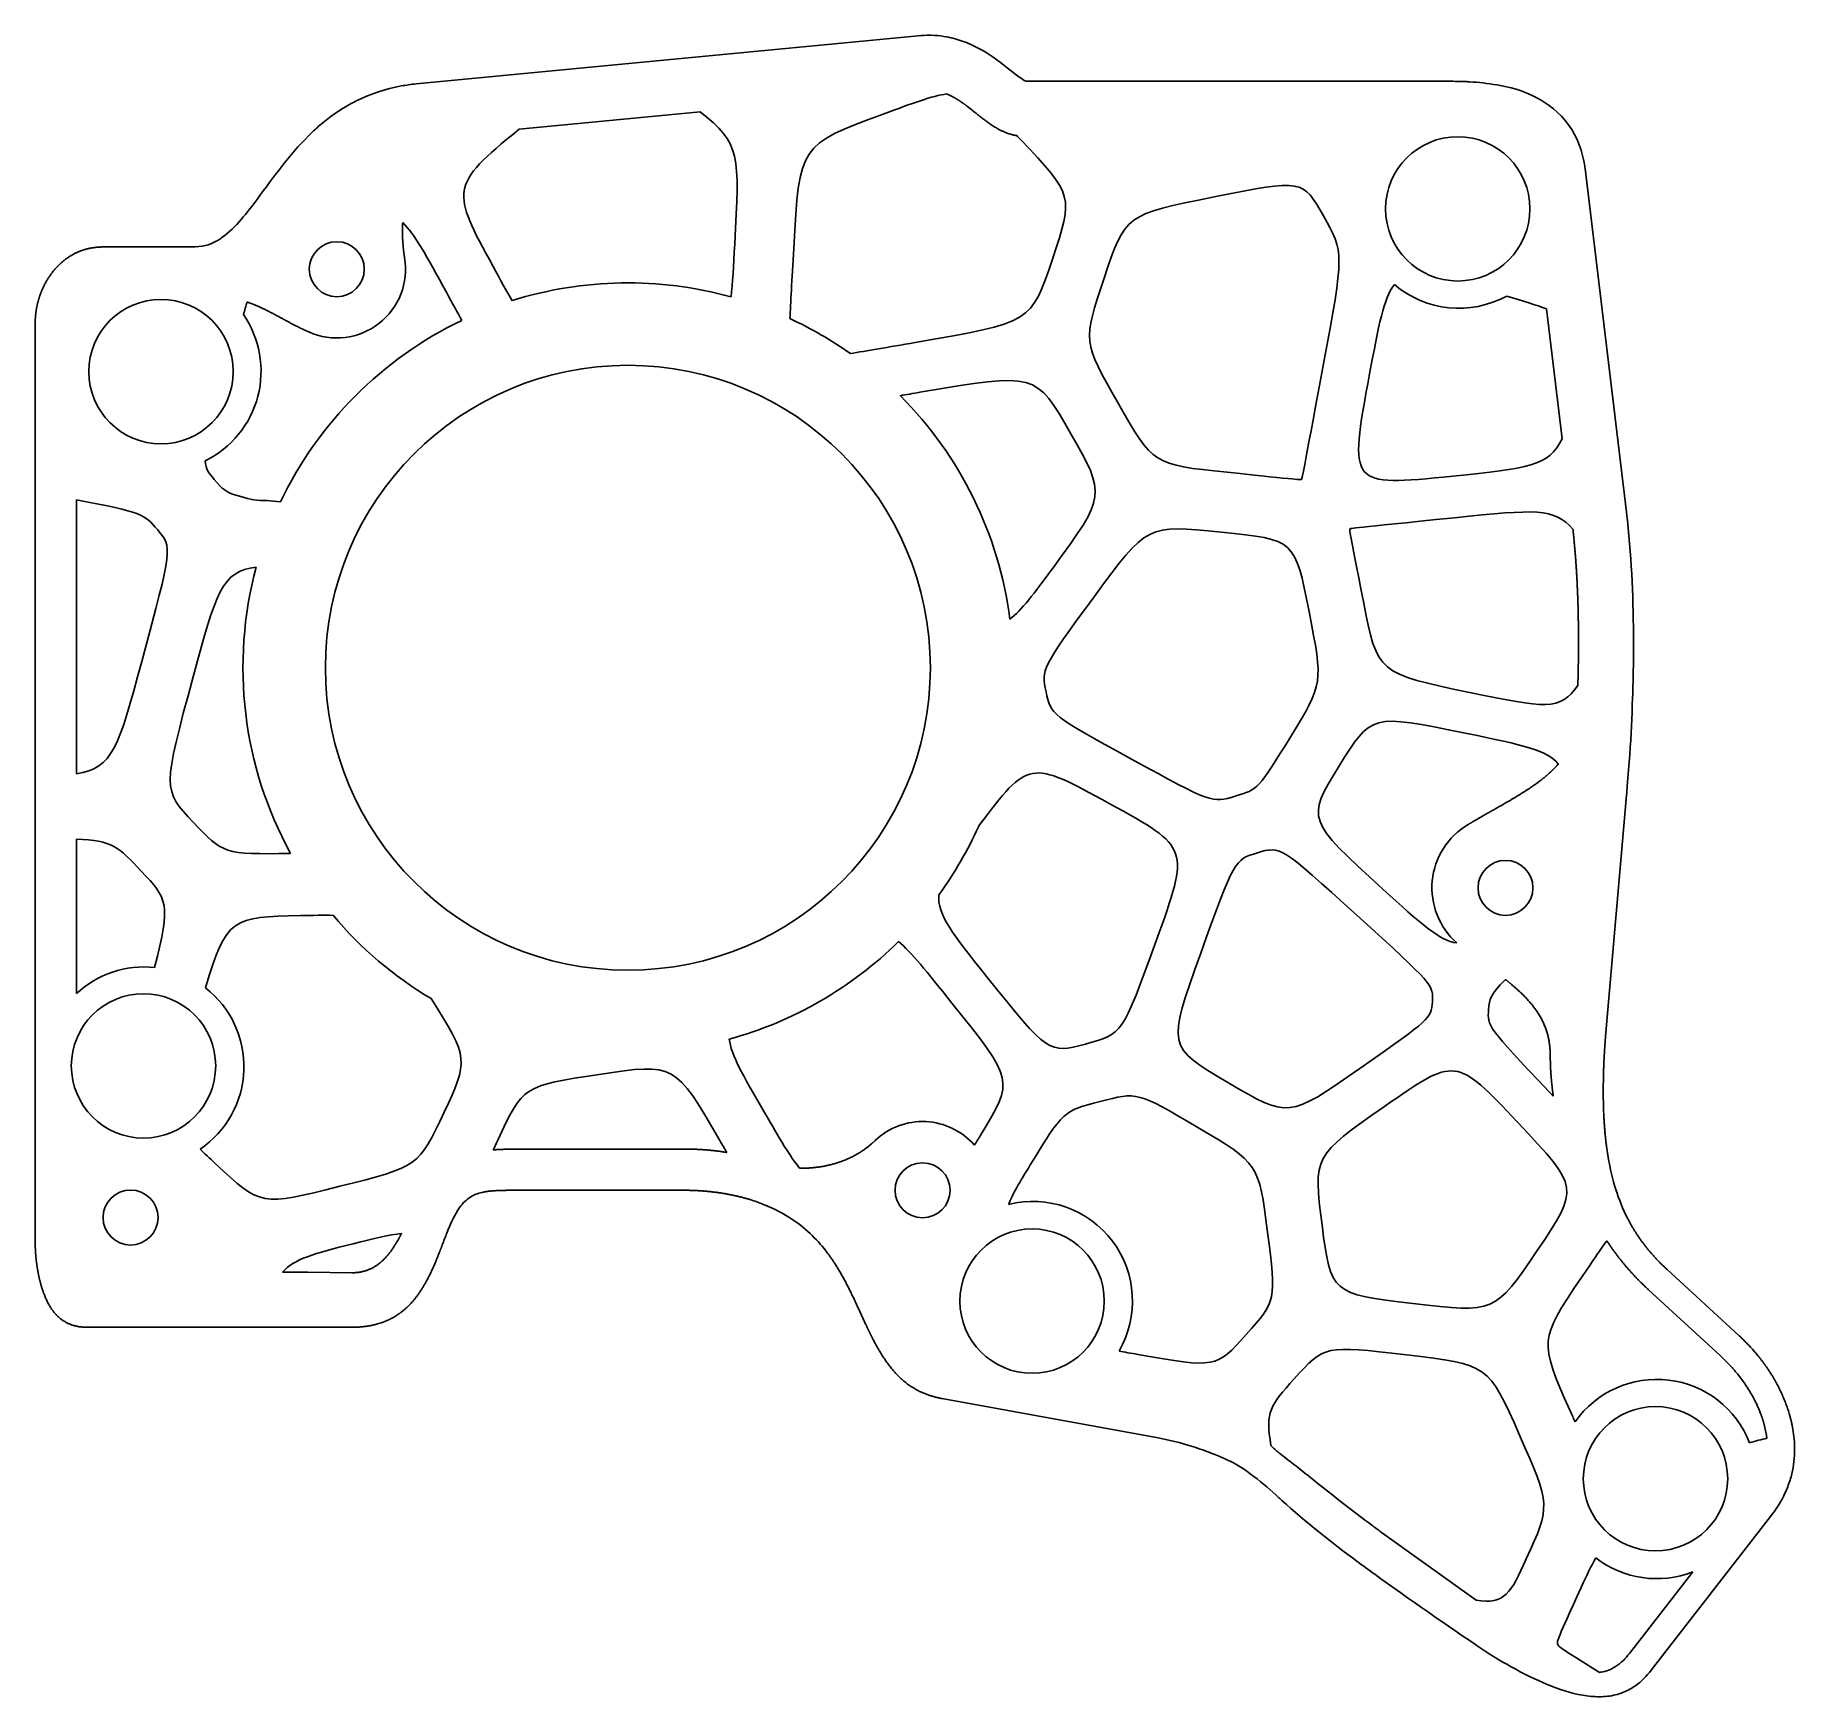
# Model space of a CAD drawing. Header units: millimetres. Extents: x -5 to 123, y -49 to 71.
import ezdxf

# ---------------------------------------------------------------- set-up
doc = ezdxf.new("R2010")
doc.units = ezdxf.units.MM
doc.layers.get('0').update_dxf_attribs({"linetype": 'CONTINUOUS'})

msp = doc.modelspace()

# ---------------------------------------------------------------- linework, layer by layer
for p, q in [((59.22, 71.38), (22.71, 67.88)), ((98.02, 68.07), (67.06, 68.07)), ((30.21, 64.58), (43.38, 65.84)), ((110.74, 36.73), (107.74, 61.73)), ((6.35, 56.02), (0, 56.02)), ((104.94, 51.51), (106.07, 42.07)), ((-4.99, 50.4), (-4.99, -16.33)), ((-1.99, 17.7), (-1.99, 37.62)), ((110.75, 36.67), (110.74, 36.73)), ((109.27, -0.86), (110.76, 16.15)), ((-1.99, 1.71), (-1.99, 12.95)), ((105.42, -5.76), (105.12, -5.44)), ((42.31, -9.6), (30.35, -9.6)), ((30.35, -12.6), (42.31, -12.6)), ((14.87, -18.56), (12.99, -18.56)), ((18.03, -18.6), (14.87, -18.56)), ((118.91, -23.15), (113.71, -18.37)), ((112.36, -19.84), (117.56, -24.62)), ((-1.2, -22.56), (18.05, -22.56)), ((60.96, -27.75), (76.57, -30.59)), ((122.88, -30.14), (122.87, -30.11)), ((112.54, -47.51), (121.22, -36.33)), ((99.81, -42.41), (92.84, -37.41)), ((115.57, -40.36), (110.96, -46.29))]:
    msp.add_line(p, q)
for centre, radius in [((98.48, 58.79), 5.25), ((16.95, 54.4), 2), ((4.16, 46.95), 5.25), ((38.12, 25.41), 22), ((101.95, 9.4), 2), ((2.89, -3.55), 5.25), ((59.55, -12.6), 2), ((1.95, -14.58), 2), ((67.52, -20.66), 5.25), ((112.86, -33.58), 5.25)]:
    msp.add_circle(centre, radius)
for centre, radius, start, end in [((16.95, 54.4), 5, -114.0826, 9.5666), ((38.12, 25.41), 28, 74.4683, 107.4925), ((98.56, 58.81), 7.25, 229.7277, 298.6652), ((4.19, 46.98), 7.25, -63.8584, 34.6667), ((38.12, 25.41), 28, 115.5789, 154.491), ((38.12, 25.41), 28, 54.6983, 65.1035), ((38.12, 25.41), 28, 7.2738, 44.9792), ((11.67, 42.57), 5, 250.1769, 272.5484), ((38.12, 25.41), 28, 164.8696, 208.8276), ((38.12, 25.41), 28, 323.8617, 335.6738), ((101.95, 9.4), 5.35, 120.5228, 228.4993), ((38.12, 25.41), 28, 220.0193, 239.2497), ((38.12, 25.41), 28, 285.2628, 314.6697), ((2.95, -3.6), 7.25, 84.1724, 132.9358), ((2.95, -3.6), 7.25, -55.9595, 52.0357), ((59.55, -12.6), 5, 41.0679, 133.464), ((67.57, -20.66), 7.25, -30.1057, 104.019), ((112.95, -33.6), 7.25, 21.3203, 145.0222), ((112.95, -33.6), 7.25, 232.3779, 291.1426)]:
    msp.add_arc(centre, radius, start, end)
for points, degree in [([(60.1, 71.42), (59.8, 71.42), (59.51, 71.41), (59.22, 71.38)], 3), ([(22.71, 67.88), (22.35, 67.84), (21.99, 67.79), (21.63, 67.73)], 3), ([(99.35, 68.03), (99.25, 68.04), (99.15, 68.04), (99.06, 68.05)], 3), ([(21.63, 67.73), (20.5, 67.52), (19.41, 67.15), (18.42, 66.67)], 3), ([(56.68, 65.68), (58.85, 66.48), (60.24, 67), (61.31, 67.15)], 3), ([(61.31, 67.15), (61.54, 67.05), (61.77, 66.94), (61.99, 66.82), (62.2, 66.68), (62.41, 66.53)], 5), ([(43.38, 65.84), (46.3, 63.57), (46.25, 62.71), (45.89, 56.21)], 3), ([(50.18, 55.93), (50.59, 63.43), (50.59, 63.43), (56.68, 65.68)], 3), ([(28.32, 54.59), (25.29, 60.13), (25.11, 60.45), (30.21, 64.58)], 3), ([(66.4, 64.12), (66.49, 64.03), (66.57, 63.94), (66.66, 63.85)], 3), ([(66.66, 63.85), (70.54, 59.76), (70.54, 59.76), (69, 55.14)], 3), ([(80.75, 59.66), (87.21, 60.94), (87.21, 60.94), (88.71, 58.28)], 3), ([(72.76, 53.76), (74.3, 58.37), (74.3, 58.37), (80.75, 59.66)], 3), ([(21.74, 57.79), (22.63, 56.92), (23.43, 55.45), (24.94, 52.68)], 3), ([(88.71, 58.28), (90.22, 55.61), (90.22, 55.61), (88.69, 47.39)], 3), ([(0, 56.02), (-0.25, 56.02), (-0.49, 56), (-0.72, 55.98), (-0.94, 55.94), (-1.16, 55.89)], 5), ([(45.89, 56.21), (45.81, 54.62), (45.74, 53.37), (45.62, 52.39)], 3), ([(49.91, 50.81), (49.95, 51.93), (50.04, 53.55), (50.18, 55.93)], 3), ([(69, 55.14), (67.46, 50.52), (67.46, 50.52), (59.02, 49.07)], 3), ([(29.7, 52.11), (29.3, 52.8), (28.85, 53.61), (28.32, 54.59)], 3), ([(73.77, 44.66), (71.21, 49.14), (71.21, 49.14), (72.76, 53.76)], 3), ([(24.94, 52.68), (25.36, 51.92), (25.72, 51.25), (26.03, 50.67)], 3), ([(92.07, 46.8), (92.72, 50.29), (93.09, 52.3), (93.87, 53.28)], 3), ([(-4.79, 52.02), (-4.87, 51.71), (-4.93, 51.4), (-4.97, 51.08), (-4.99, 50.74), (-4.99, 50.4)], 5), ([(10.15, 51.1), (10.25, 51.41), (10.34, 51.72), (10.42, 52.01)], 3), ([(102.04, 52.45), (103.21, 52.09), (104.16, 51.79), (104.94, 51.51)], 3), ([(59.02, 49.07), (57.01, 48.72), (55.47, 48.46), (54.3, 48.26)], 3), ([(88.69, 47.39), (87.16, 39.16), (87.16, 39.16), (87.12, 39.12)], 3), ([(59.35, 45.45), (67.79, 46.9), (67.79, 46.9), (70.34, 42.42)], 3), ([(98.12, 39.35), (90.54, 38.57), (90.54, 38.57), (92.07, 46.8)], 3), ([(57.93, 45.2), (58.37, 45.28), (58.85, 45.36), (59.35, 45.45)], 3), ([(81.7, 39.63), (76.32, 40.18), (76.32, 40.18), (73.77, 44.66)], 3), ([(70.34, 42.42), (72.89, 37.94), (72.89, 37.94), (69.04, 32.68)], 3), ([(106.07, 42.07), (105.12, 40.06), (103.6, 39.91), (98.12, 39.35)], 3), ([(8.04, 39.1), (7.66, 39.55), (7.41, 39.85), (7.38, 40.47)], 3), ([(9.98, 37.86), (8.89, 38.11), (8.62, 38.42), (8.04, 39.1)], 3), ([(87.12, 39.12), (87.07, 39.07), (87.07, 39.07), (81.7, 39.63)], 3), ([(-1.99, 37.62), (2.84, 36.7), (2.92, 36.61), (3.92, 35.43)], 3), ([(12.85, 37.47), (12.5, 37.5), (12.18, 37.54), (11.89, 37.57)], 3), ([(90.63, 35.51), (90.67, 35.55), (90.67, 35.55), (98.25, 36.32)], 3), ([(98.25, 36.32), (104.16, 36.93), (105.46, 37.06), (106.86, 35.47)], 3), ([(3.92, 35.43), (5, 34.16), (5, 34.16), (2.76, 25.86)], 3), ([(72.03, 30.58), (75.89, 35.83), (75.89, 35.83), (81.26, 35.28)], 3), ([(81.26, 35.28), (86.64, 34.73), (86.64, 34.73), (87.66, 29.5)], 3), ([(91.61, 30.23), (90.59, 35.46), (90.59, 35.46), (90.63, 35.51)], 3), ([(6.52, 24.84), (8.14, 30.81), (8.59, 32.48), (11.09, 32.72)], 3), ([(69.04, 32.68), (67.65, 30.79), (66.76, 29.58), (65.89, 28.95)], 3), ([(68.53, 23.65), (68.18, 25.32), (68.18, 25.32), (72.03, 30.58)], 3), ([(87.66, 29.5), (88.69, 24.26), (88.69, 24.26), (86.33, 20.42)], 3), ([(99.46, 23.59), (92.64, 25), (92.64, 25), (91.61, 30.23)], 3), ([(2.76, 25.86), (1.08, 19.64), (0.66, 18.09), (-1.99, 17.7)], 3), ([(6.5, 14.17), (4.28, 16.54), (4.28, 16.54), (6.52, 24.84)], 3), ([(74.74, 18.77), (68.88, 21.98), (68.88, 21.98), (68.53, 23.65)], 3), ([(107.21, 24.12), (105.95, 22.25), (104.78, 22.49), (99.46, 23.59)], 3), ([(110.99, 19.11), (111.08, 20.48), (111.15, 21.84), (111.19, 23.21)], 3), ([(89.83, 18.22), (92.19, 22.06), (92.19, 22.06), (99.01, 20.66)], 3), ([(99.01, 20.66), (103.42, 19.75), (104.98, 19.42), (105.79, 18.4)], 3), ([(86.33, 20.42), (83.97, 16.57), (83.97, 16.57), (82.29, 16.07)], 3), ([(82.29, 16.07), (80.6, 15.56), (80.6, 15.56), (74.74, 18.77)], 3), ([(93.04, 9.3), (87.47, 14.37), (87.47, 14.37), (89.83, 18.22)], 3), ([(110.81, 16.79), (110.88, 17.56), (110.93, 18.34), (110.99, 19.11)], 3), ([(63.63, 13.88), (67.27, 18.75), (67.35, 18.71), (73.13, 15.54)], 3), ([(110.76, 16.15), (110.78, 16.37), (110.79, 16.58), (110.81, 16.79)], 3), ([(73.13, 15.54), (78.99, 12.33), (78.99, 12.33), (76.54, 5.54)], 3), ([(13.59, 11.91), (8.73, 11.81), (8.64, 11.9), (6.5, 14.17)], 3), ([(-1.99, 12.95), (0.64, 12.84), (1.06, 12.39), (2.73, 10.62)], 3), ([(79.78, 4.65), (82.23, 11.44), (82.23, 11.44), (83.91, 11.95)], 3), ([(83.91, 11.95), (85.6, 12.45), (85.6, 12.45), (91.17, 7.38)], 3), ([(2.73, 10.62), (4.63, 8.59), (4.91, 8.3), (3.69, 3.61)], 3), ([(98.41, 5.39), (97.16, 5.55), (95.77, 6.82), (93.04, 9.3)], 3), ([(64.2, 2.96), (61.74, 6.04), (60.62, 7.44), (60.73, 8.9)], 3), ([(7.41, 2.12), (8.87, 7.26), (9.43, 7.28), (14.3, 7.38)], 3), ([(14.3, 7.38), (15.24, 7.4), (16.01, 7.42), (16.68, 7.4)], 3), ([(91.17, 7.38), (96.73, 2.32), (96.73, 2.32), (96.63, 1.1)], 3), ([(57.8, 5.5), (58.73, 4.72), (59.82, 3.36), (61.69, 1.02)], 3), ([(76.54, 5.54), (74.09, -1.25), (74.09, -1.25), (71.4, -1.96)], 3), ([(81.75, -4.75), (77.33, -2.15), (77.33, -2.15), (79.78, 4.65)], 3), ([(71.4, -1.96), (68.72, -2.67), (68.72, -2.67), (64.2, 2.96)], 3), ([(100.72, 0.55), (100.78, 1.31), (100.81, 1.6), (101.95, 2.73)], 3), ([(23.8, 1.35), (26.6, -2.97), (26.49, -3.21), (24.76, -6.91)], 3), ([(61.69, 1.02), (66.2, -4.61), (66.2, -4.61), (63.81, -8.52)], 3), ([(96.63, 1.1), (96.53, -0.12), (96.53, -0.12), (91.35, -3.74)], 3), ([(105.12, -5.44), (100.62, -0.67), (100.62, -0.67), (100.72, 0.55)], 3), ([(109.12, -3.04), (109.14, -2.61), (109.17, -2.17), (109.2, -1.74), (109.23, -1.3), (109.27, -0.86)], 5), ([(48.06, -6.94), (46.45, -4.16), (45.63, -2.75), (45.49, -1.6)], 3), ([(36.03, -4.17), (41.55, -3.34), (41.55, -3.34), (44.8, -8.97)], 3), ([(91.35, -3.74), (86.18, -7.36), (86.18, -7.36), (81.75, -4.75)], 3), ([(28.65, -8.96), (30.5, -5.01), (30.5, -5.01), (36.03, -4.17)], 3), ([(93.15, -6.5), (98.33, -2.88), (98.33, -2.88), (102.83, -7.65)], 3), ([(67.39, -10.75), (69.78, -6.84), (69.78, -6.84), (72.47, -6.14)], 3), ([(72.47, -6.14), (75.15, -5.43), (75.15, -5.43), (79.58, -8.03)], 3), ([(24.76, -6.91), (22.91, -10.87), (22.91, -10.87), (17.17, -12.31)], 3), ([(50.61, -10.99), (49.92, -10.16), (49.18, -8.89), (48.06, -6.94)], 3), ([(88.61, -15.12), (87.97, -10.11), (87.97, -10.11), (93.15, -6.5)], 3), ([(102.83, -7.65), (107.34, -12.42), (107.34, -12.42), (104.26, -16.97)], 3), ([(63.81, -8.52), (63.64, -8.81), (63.48, -9.07), (63.32, -9.32)], 3), ([(79.58, -8.03), (84, -10.64), (84, -10.64), (84.64, -15.64)], 3), ([(8.11, -10.65), (7.69, -10.26), (7.32, -9.92), (7.01, -9.61)], 3), ([(28.33, -9.66), (28.43, -9.44), (28.54, -9.21), (28.65, -8.96)], 3), ([(44.8, -8.97), (44.98, -9.27), (45.15, -9.57), (45.31, -9.84)], 3), ([(17.17, -12.31), (11.43, -13.76), (11.43, -13.76), (8.11, -10.65)], 3), ([(65.81, -13.62), (66.08, -12.89), (66.61, -12.03), (67.39, -10.75)], 3), ([(95.22, -20.83), (89.25, -20.12), (89.25, -20.12), (88.61, -15.12)], 3), ([(12.99, -18.56), (13.84, -17.58), (15.27, -17.22), (18.14, -16.49)], 3), ([(18.14, -16.49), (19.65, -16.11), (20.76, -15.83), (21.66, -15.74)], 3), ([(84.64, -15.64), (85.28, -20.65), (85.28, -20.65), (83.09, -23.09)], 3), ([(107.47, -18.95), (108.26, -17.79), (108.84, -16.92), (109.31, -16.28)], 3), ([(104.26, -16.97), (101.18, -21.53), (101.18, -21.53), (95.22, -20.83)], 3), ([(106.65, -28.64), (104.39, -23.51), (104.39, -23.51), (107.47, -18.95)], 3), ([(75.2, -24.54), (74.71, -24.45), (74.25, -24.37), (73.84, -24.29)], 3), ([(83.09, -23.09), (80.9, -25.54), (80.9, -25.54), (75.2, -24.54)], 3), ([(86.59, -26.31), (88.78, -23.87), (88.78, -23.87), (94.74, -24.57)], 3), ([(94.74, -24.57), (100.71, -25.27), (100.71, -25.27), (102.97, -30.4)], 3), ([(84.89, -31.16), (84.48, -28.67), (84.82, -28.29), (86.59, -26.31)], 3), ([(107.01, -29.44), (106.9, -29.19), (106.78, -28.92), (106.65, -28.64)], 3), ([(102.97, -30.4), (105.23, -35.53), (105.23, -35.53), (103.46, -39.41)], 3), ([(120.96, -30.63), (120.58, -30.73), (120.16, -30.84), (119.7, -30.96)], 3), ([(120.79, -29.75), (120.87, -30.04), (120.92, -30.34), (120.96, -30.63)], 3), ([(80.67, -31.76), (81.01, -31.9), (81.35, -32.04), (81.69, -32.2)], 3), ([(85.47, -31.69), (85.27, -31.54), (85.08, -31.35), (84.89, -31.16)], 3), ([(85.47, -34.96), (85.55, -35.03), (85.62, -35.09), (85.69, -35.16)], 3), ([(85.69, -35.16), (87.42, -36.73), (89.32, -38.23), (91.17, -39.6)], 3), ([(103.46, -39.41), (102.34, -41.87), (101.93, -42.77), (99.81, -42.41)], 3), ([(107.46, -41.49), (107.87, -40.59), (108.18, -39.9), (108.52, -39.34)], 3), ([(105.74, -45.6), (105.69, -45.37), (105.69, -45.37), (107.46, -41.49)], 3), ([(108.79, -47.67), (105.79, -45.8), (105.78, -45.76), (105.74, -45.6)], 3), ([(109.95, -49.3), (110.27, -49.22), (110.58, -49.11), (110.87, -48.96)], 3)]:
    msp.add_open_spline(points, degree=degree)
for points, degree, knots in [([(61.11, 71.33), (60.8, 71.38), (60.49, 71.41), (60.15, 71.42), (60.12, 71.42), (60.1, 71.42)], 3, [0, 0, 0, 0, 0.0945559, 0.0945559, 0.1019276, 0.1019276, 0.1019276, 0.1019276]), ([(62.37, 71.02), (62.17, 71.09), (61.97, 71.15), (61.55, 71.25), (61.33, 71.3), (61.11, 71.33)], 3, [0, 0, 0, 0, 0.0636737, 0.0636737, 0.1295386, 0.1295386, 0.1295386, 0.1295386]), ([(67.06, 68.07), (67.01, 68.09), (66.91, 68.15), (65.76, 68.92), (64.43, 70.32), (62.37, 71.02)], 3, [0, 0, 0, 0, 0.0154714, 0.0154714, 0.1073769, 0.1073769, 0.1073769, 0.1073769]), ([(99.06, 68.05), (98.88, 68.05), (98.71, 68.06), (98.37, 68.06), (98.19, 68.07), (98.02, 68.07)], 3, [0, 0, 0, 0, 0.0522099, 0.0522099, 0.1037365, 0.1037365, 0.1037365, 0.1037365]), ([(107.74, 61.73), (107.73, 61.79), (107.73, 61.84), (107.72, 61.9), (107.57, 62.91), (107.18, 64.01), (106.54, 64.89), (105.88, 65.81), (105.02, 66.45), (104.24, 66.86), (103.17, 67.43), (102.21, 67.65), (101.35, 67.8), (100.64, 67.92), (99.98, 67.99), (99.35, 68.03)], 3, [-1, -1, -1, -1, -0.9903296, -0.9903296, -0.9903296, -0.8077832, -0.8077832, -0.8077832, -0.6197644, -0.6197644, -0.6197644, -0.3629127, -0.3629127, -0.3629127, -0.1512581, -0.1512581, -0.1512581, -0.1512581]), ([(18.42, 66.67), (18.13, 66.53), (17.84, 66.37), (17.57, 66.21), (16.84, 65.78), (16.19, 65.29), (15.6, 64.77)], 3, [0.1397911, 0.1397911, 0.1397911, 0.1397911, 0.1711286, 0.1711286, 0.1711286, 0.2542391, 0.2542391, 0.2542391, 0.2542391]), ([(62.41, 66.53), (62.46, 66.5), (62.78, 66.27), (63.37, 65.81), (64.12, 65.17), (64.9, 64.61), (65.68, 64.27), (66.2, 64.15), (66.4, 64.12)], 5, [-0.6345089, -0.6345089, -0.6345089, -0.6345089, -0.6345089, -0.6345089, -0.6, -0.4, -0.2, -0.0743024, -0.0743024, -0.0743024, -0.0743024, -0.0743024, -0.0743024]), ([(15.6, 64.77), (15.37, 64.57), (15.14, 64.35), (13.46, 62.69), (12.3, 61.04), (10.43, 58.52), (9.58, 57.42), (8.54, 56.65), (8.42, 56.58), (8.32, 56.51)], 3, [0.266025, 0.266025, 0.266025, 0.266025, 0.3230566, 0.3230566, 0.6715448, 0.6715448, 0.9132618, 0.9132618, 0.9464625, 0.9464625, 0.9464625, 0.9464625]), ([(21.88, 55.23), (21.8, 55.69), (21.75, 56.19), (21.72, 56.71), (21.71, 57.22), (21.74, 57.74), (21.74, 57.79)], 5, [0, 0, 0, 0, 0, 0, 0.2, 0.2216574, 0.2216574, 0.2216574, 0.2216574, 0.2216574, 0.2216574]), ([(8.32, 56.51), (8.27, 56.48), (8.22, 56.46), (8.17, 56.43), (7.67, 56.16), (7.19, 56.02), (6.35, 56.02)], 3, [0.8046622, 0.8046622, 0.8046622, 0.8046622, 0.8211599, 0.8211599, 0.8211599, 1, 1, 1, 1]), ([(-1.16, 55.89), (-1.28, 55.86), (-1.72, 55.74), (-2.43, 55.44), (-3.3, 54.81), (-4, 53.95), (-4.46, 53.05), (-4.69, 52.4), (-4.78, 52.04), (-4.79, 52.02)], 5, [-0.8715001, -0.8715001, -0.8715001, -0.8715001, -0.8715001, -0.8715001, -0.8, -0.6, -0.4, -0.2, -0.184523, -0.184523, -0.184523, -0.184523, -0.184523, -0.184523]), ([(10.42, 52.01), (10.52, 51.98), (10.89, 51.85), (11.53, 51.58), (12.43, 51.12), (13.32, 50.62), (14.11, 50.2), (14.64, 49.95), (14.91, 49.84)], 5, [-0.6693089, -0.6693089, -0.6693089, -0.6693089, -0.6693089, -0.6693089, -0.6, -0.4, -0.2, 0, 0, 0, 0, 0, 0]), ([(111.19, 23.21), (111.25, 24.75), (111.27, 26.29), (111.24, 30.74), (111.1, 33.72), (110.75, 36.67)], 3, [0.411131, 0.411131, 0.411131, 0.411131, 0.87567, 0.87567, 1.743969, 1.743969, 1.743969, 1.743969]), ([(106.86, 35.47), (106.92, 34.84), (107.06, 33.42), (107.21, 31.21), (107.27, 28.94), (107.27, 26.66), (107.24, 25.02), (107.21, 24.17), (107.21, 24.12)], 5, [-0.9599003, -0.9599003, -0.9599003, -0.9599003, -0.9599003, -0.9599003, -0.8, -0.6, -0.4, -0.3852516, -0.3852516, -0.3852516, -0.3852516, -0.3852516, -0.3852516]), ([(105.79, 18.4), (105.67, 18.26), (105.25, 17.81), (104.42, 17.09), (103.08, 16.2), (101.65, 15.39), (100.42, 14.7), (99.62, 14.24), (99.23, 14.01)], 5, [-0.6810543, -0.6810543, -0.6810543, -0.6810543, -0.6810543, -0.6810543, -0.6, -0.4, -0.2, 0, 0, 0, 0, 0, 0]), ([(101.95, 2.73), (102, 2.69), (102.39, 2.38), (103.08, 1.79), (104.01, 0.88), (104.73, -0.17), (105.11, -1.37), (105.2, -2.27), (105.2, -2.75)], 5, [0.3668537, 0.3668537, 0.3668537, 0.3668537, 0.3668537, 0.3668537, 0.4, 0.6, 0.8, 1, 1, 1, 1, 1, 1]), ([(105.2, -2.75), (105.21, -3.16), (105.22, -3.77), (105.26, -4.37), (105.32, -4.97), (105.4, -5.56), (105.42, -5.76)], 5, [-0.8953787, -0.8953787, -0.8953787, -0.8953787, -0.8953787, -0.8953787, -0.8, -0.7539278, -0.7539278, -0.7539278, -0.7539278, -0.7539278, -0.7539278]), ([(109.32, -9.57), (109.29, -9.36), (109.17, -8.43), (109.07, -7.16), (109.04, -5.85), (109.06, -4.52), (109.1, -3.39), (109.12, -3.04)], 5, [0.5405561, 0.5405561, 0.5405561, 0.5405561, 0.5405561, 0.5405561, 0.6, 0.8, 0.8901465, 0.8901465, 0.8901465, 0.8901465, 0.8901465, 0.8901465]), ([(30.35, -9.6), (30.08, -9.6), (29.69, -9.61), (29.28, -9.61), (28.87, -9.62), (28.45, -9.65), (28.33, -9.66)], 5, [-1, -1, -1, -1, -1, -1, -0.9, -0.8585513, -0.8585513, -0.8585513, -0.8585513, -0.8585513, -0.8585513]), ([(45.31, -9.84), (45.27, -9.84), (44.67, -9.74), (44.07, -9.67), (43.47, -9.63), (42.87, -9.6), (42.31, -9.6)], 5, [-0.1066053, -0.1066053, -0.1066053, -0.1066053, -0.1066053, -0.1066053, -0.1, 0, 0, 0, 0, 0, 0]), ([(56.11, -8.98), (55.85, -9.22), (55.31, -9.68), (54.45, -10.23), (53.34, -10.68), (52.18, -10.92), (51.33, -10.99), (50.8, -11), (50.61, -10.99)], 5, [0, 0, 0, 0, 0, 0, 0.2, 0.4, 0.6, 0.7163062, 0.7163062, 0.7163062, 0.7163062, 0.7163062, 0.7163062]), ([(110.82, -14.63), (110.74, -14.47), (110.66, -14.3), (109.96, -12.77), (109.55, -11.27), (109.32, -9.57)], 3, [0.4858243, 0.4858243, 0.4858243, 0.4858243, 0.5416064, 0.5416064, 0.9897188, 0.9897188, 0.9897188, 0.9897188]), ([(24.62, -16.57), (24.73, -16.28), (24.84, -15.99), (25.24, -14.99), (25.52, -14.36), (26.11, -13.53), (26.37, -13.28), (26.93, -12.93), (27.2, -12.82), (27.5, -12.76)], 3, [0.9684635, 0.9684635, 0.9684635, 0.9684635, 1.0674223, 1.0674223, 1.3280442, 1.3280442, 1.5017216, 1.5017216, 1.6494484, 1.6494484, 1.6494484, 1.6494484]), ([(27.5, -12.76), (27.54, -12.75), (27.8, -12.69), (28.3, -12.62), (28.86, -12.6), (29.46, -12.6), (30.05, -12.6), (30.35, -12.6)], 5, [0.7828639, 0.7828639, 0.7828639, 0.7828639, 0.7828639, 0.7828639, 0.8, 0.9, 1, 1, 1, 1, 1, 1]), ([(42.31, -12.6), (42.8, -12.6), (43.75, -12.64), (44.7, -12.74), (45.65, -12.9), (46.58, -13.15), (47.02, -13.28)], 5, [-1, -1, -1, -1, -1, -1, -0.9, -0.807608, -0.807608, -0.807608, -0.807608, -0.807608, -0.807608]), ([(47.02, -13.28), (47.34, -13.38), (47.66, -13.5), (49.59, -14.26), (50.71, -15.1), (51.94, -16.3), (52.31, -16.72), (52.64, -17.17)], 3, [0.443379, 0.443379, 0.443379, 0.443379, 0.534328, 0.534328, 0.9960779, 0.9960779, 1.2332527, 1.2332527, 1.2332527, 1.2332527]), ([(113.71, -18.37), (113.08, -17.79), (112.4, -17.07), (111.81, -16.32), (111.31, -15.56), (110.9, -14.77), (110.82, -14.63)], 5, [0, 0, 0, 0, 0, 0, 0.2, 0.2439583, 0.2439583, 0.2439583, 0.2439583, 0.2439583, 0.2439583]), ([(-4.99, -16.33), (-4.99, -16.66), (-4.97, -17.1), (-4.94, -17.55), (-4.88, -18), (-4.8, -18.45), (-4.78, -18.56)], 5, [0, 0, 0, 0, 0, 0, 0.2, 0.2660853, 0.2660853, 0.2660853, 0.2660853, 0.2660853, 0.2660853]), ([(21.66, -15.74), (21.51, -16.02), (21.18, -16.62), (20.62, -17.49), (19.95, -18.15), (19.1, -18.51), (18.4, -18.6), (18.03, -18.6)], 5, [-0.281693, -0.281693, -0.281693, -0.281693, -0.281693, -0.281693, -0.2, -0.1, 0, 0, 0, 0, 0, 0]), ([(18.05, -22.56), (18.62, -22.56), (19.68, -22.47), (21.05, -22.05), (22.44, -21), (23.46, -19.4), (24.04, -18.07), (24.39, -17.17), (24.58, -16.68), (24.62, -16.57)], 5, [0, 0, 0, 0, 0, 0, 0.1, 0.2, 0.3, 0.4, 0.4292366, 0.4292366, 0.4292366, 0.4292366, 0.4292366, 0.4292366]), ([(109.31, -16.28), (109.36, -16.34), (109.88, -17.11), (110.44, -17.86), (111.05, -18.57), (111.71, -19.25), (112.36, -19.84)], 5, [-0.2195818, -0.2195818, -0.2195818, -0.2195818, -0.2195818, -0.2195818, -0.2, 0, 0, 0, 0, 0, 0]), ([(52.64, -17.17), (52.74, -17.3), (53.14, -17.86), (53.8, -18.9), (54.4, -20.09), (54.94, -21.32), (55.42, -22.37), (55.68, -22.9), (55.7, -22.94)], 5, [-0.5312276, -0.5312276, -0.5312276, -0.5312276, -0.5312276, -0.5312276, -0.5, -0.4, -0.3, -0.2913407, -0.2913407, -0.2913407, -0.2913407, -0.2913407, -0.2913407]), ([(-4.78, -18.56), (-4.74, -18.78), (-4.62, -19.34), (-4.38, -20.2), (-3.9, -21.3), (-3.15, -22.12), (-2.29, -22.48), (-1.59, -22.56), (-1.2, -22.56)], 5, [0.2660853, 0.2660853, 0.2660853, 0.2660853, 0.2660853, 0.2660853, 0.4, 0.6, 0.8, 1, 1, 1, 1, 1, 1]), ([(55.7, -22.94), (55.92, -23.39), (56.39, -24.3), (57.18, -25.6), (58.15, -26.66), (59.4, -27.36), (60.42, -27.65), (60.96, -27.75)], 5, [-0.2913407, -0.2913407, -0.2913407, -0.2913407, -0.2913407, -0.2913407, -0.2, -0.1, 0, 0, 0, 0, 0, 0]), ([(122.87, -30.11), (122.81, -29.7), (122.6, -28.74), (122.09, -27.26), (121.31, -25.84), (120.28, -24.5), (119.39, -23.59), (118.91, -23.15)], 5, [0.4510681, 0.4510681, 0.4510681, 0.4510681, 0.4510681, 0.4510681, 0.6, 0.8, 1, 1, 1, 1, 1, 1]), ([(117.56, -24.62), (117.94, -24.97), (118.66, -25.7), (119.45, -26.69), (120.08, -27.74), (120.53, -28.83), (120.73, -29.5), (120.79, -29.75)], 5, [0, 0, 0, 0, 0, 0, 0.2, 0.4, 0.5136637, 0.5136637, 0.5136637, 0.5136637, 0.5136637, 0.5136637]), ([(76.57, -30.59), (77.46, -30.75), (78.32, -30.96), (79.68, -31.39), (80.18, -31.57), (80.67, -31.76)], 3, [-0.5394856, -0.5394856, -0.5394856, -0.5394856, -0.2697807, -0.2697807, -0.1116324, -0.1116324, -0.1116324, -0.1116324]), ([(122.38, -34.4), (122.51, -34.1), (122.63, -33.78), (122.88, -32.86), (122.96, -32.26), (122.99, -31.14), (122.96, -30.64), (122.88, -30.14)], 3, [0.2286594, 0.2286594, 0.2286594, 0.2286594, 0.3313886, 0.3313886, 0.5141678, 0.5141678, 0.666674, 0.666674, 0.666674, 0.666674]), ([(85.54, -31.75), (85.53, -31.74), (85.52, -31.73), (85.49, -31.71), (85.48, -31.7), (85.47, -31.69)], 3, [-0.008546607, -0.008546607, -0.008546607, -0.008546607, -0.00427331, -0.00427331, 0, 0, 0, 0]), ([(92.22, -36.95), (91.06, -36.1), (90.03, -35.3), (87.69, -33.44), (86.64, -32.59), (85.54, -31.75)], 3, [-0.831954, -0.831954, -0.831954, -0.831954, -0.4159668, -0.4159668, 0, 0, 0, 0]), ([(81.69, -32.2), (82.34, -32.49), (82.95, -32.87), (84.26, -33.88), (84.92, -34.45), (85.47, -34.96)], 3, [0, 0, 0, 0, 0.2133247, 0.2133247, 0.4000142, 0.4000142, 0.4000142, 0.4000142]), ([(121.22, -36.33), (121.58, -35.87), (121.9, -35.39), (122.24, -34.72), (122.31, -34.56), (122.38, -34.4)], 3, [-0.5020165, -0.5020165, -0.5020165, -0.5020165, -0.3795625, -0.3795625, -0.3435479, -0.3435479, -0.3435479, -0.3435479]), ([(92.84, -37.41), (92.74, -37.33), (92.63, -37.26), (92.43, -37.11), (92.32, -37.03), (92.22, -36.95)], 3, [-0.07743656, -0.07743656, -0.07743656, -0.07743656, -0.03871828, -0.03871828, 0, 0, 0, 0]), ([(91.17, -39.6), (91.59, -39.91), (92.01, -40.22), (94.79, -42.24), (98.02, -44.46), (99.88, -45.73)], 3, [0.6970131, 0.6970131, 0.6970131, 0.6970131, 0.8358558, 0.8358558, 1.5894001, 1.5894001, 1.5894001, 1.5894001]), ([(99.88, -45.73), (101.4, -46.77), (103.28, -47.84), (105.81, -48.89), (106.7, -49.18), (107.97, -49.4), (108.38, -49.44), (109.17, -49.44), (109.57, -49.4), (109.95, -49.3)], 3, [0, 0, 0, 0, 0.551913, 0.551913, 0.815493, 0.815493, 0.933989, 0.933989, 1.051154, 1.051154, 1.051154, 1.051154]), ([(109.95, -47.25), (109.79, -47.35), (109.62, -47.44), (109.27, -47.58), (109.08, -47.62), (108.86, -47.66), (108.82, -47.66), (108.79, -47.67)], 3, [-1.3659141, -1.3659141, -1.3659141, -1.3659141, -1.2779348, -1.2779348, -1.1897237, -1.1897237, -1.1727761, -1.1727761, -1.1727761, -1.1727761]), ([(110.96, -46.29), (110.82, -46.47), (110.67, -46.65), (110.33, -46.98), (110.15, -47.12), (109.95, -47.25)], 3, [-0.1404002, -0.1404002, -0.1404002, -0.1404002, -0.070191, -0.070191, 0, 0, 0, 0]), ([(110.87, -48.96), (111.05, -48.87), (111.23, -48.76), (111.84, -48.33), (112.21, -47.94), (112.54, -47.51)], 3, [-0.2241267, -0.2241267, -0.2241267, -0.2241267, -0.1615538, -0.1615538, 0, 0, 0, 0])]:
    msp.add_open_spline(points, degree=degree, knots=knots)

doc.saveas('drawing.dxf')
